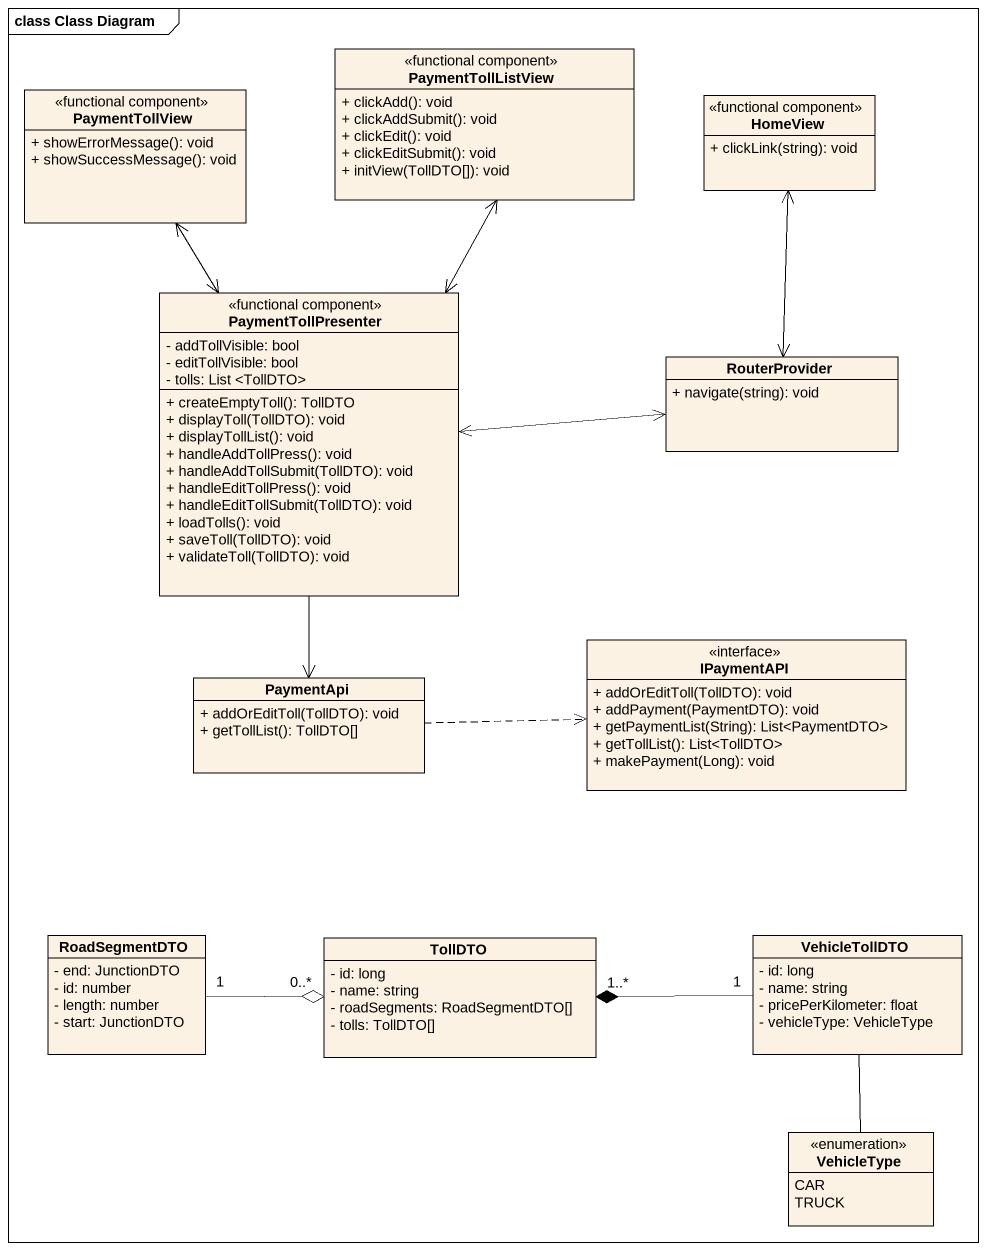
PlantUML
@startuml
mainframe class Class Diagram
hide circle
hide empty members
skinparam classAttributeIconSize 0
class PaymentTollView <<functional component>> {
  + showErrorMessage(): void
  + showSuccessMessage(): void
}
class PaymentTollListView <<functional component>> {
  + clickAdd(): void
  + clickAddSubmit(): void
  + clickEdit(): void
  + clickEditSubmit(): void
  + initView(TollDTO[]): void
}
class HomeView <<functional component>> {
  + clickLink(string): void
}
class PaymentTollPresenter <<functional component>> {
  - addTollVisible: bool
  - editTollVisible: bool
  - tolls: List <TollDTO>
  + createEmptyToll(): TollDTO
  + displayToll(TollDTO): void
  + displayTollList(): void
  + handleAddTollPress(): void
  + handleAddTollSubmit(TollDTO): void
  + handleEditTollPress(): void
  + handleEditTollSubmit(TollDTO): void
  + loadTolls(): void
  + saveToll(TollDTO): void
  + validateToll(TollDTO): void
}
class RouterProvider {
  + navigate(string): void
}
class IPaymentAPI <<interface>> {
  + addOrEditToll(TollDTO): void
  + addPayment(PaymentDTO): void
  + getPaymentList(String): List<PaymentDTO>
  + getTollList(): List<TollDTO>
  + makePayment(Long): void
}
class PaymentApi {
  + addOrEditToll(TollDTO): void
  + getTollList(): TollDTO[]
}
class RoadSegmentDTO {
  - end: JunctionDTO
  - id: number
  - length: number
  - start: JunctionDTO
}
class TollDTO {
  - id: long
  - name: string
  - roadSegments: RoadSegmentDTO[]
  - tolls: TollDTO[]
}
class VehicleTollDTO {
  - id: long
  - name: string
  - pricePerKilometer: float
  - vehicleType: VehicleType
}
enum VehicleType {
  CAR
  TRUCK
}
PaymentTollPresenter <-up-> PaymentTollView
PaymentTollPresenter <-up-> PaymentTollListView
PaymentTollPresenter --> PaymentApi
RouterProvider <-up-> HomeView
RouterProvider <-left-> PaymentTollPresenter
PaymentApi .right.> IPaymentAPI
RoadSegmentDTO "1" -right-o "0..*" TollDTO
VehicleTollDTO "1" -left-* "1..*" TollDTO
VehicleTollDTO -- VehicleType
@enduml
